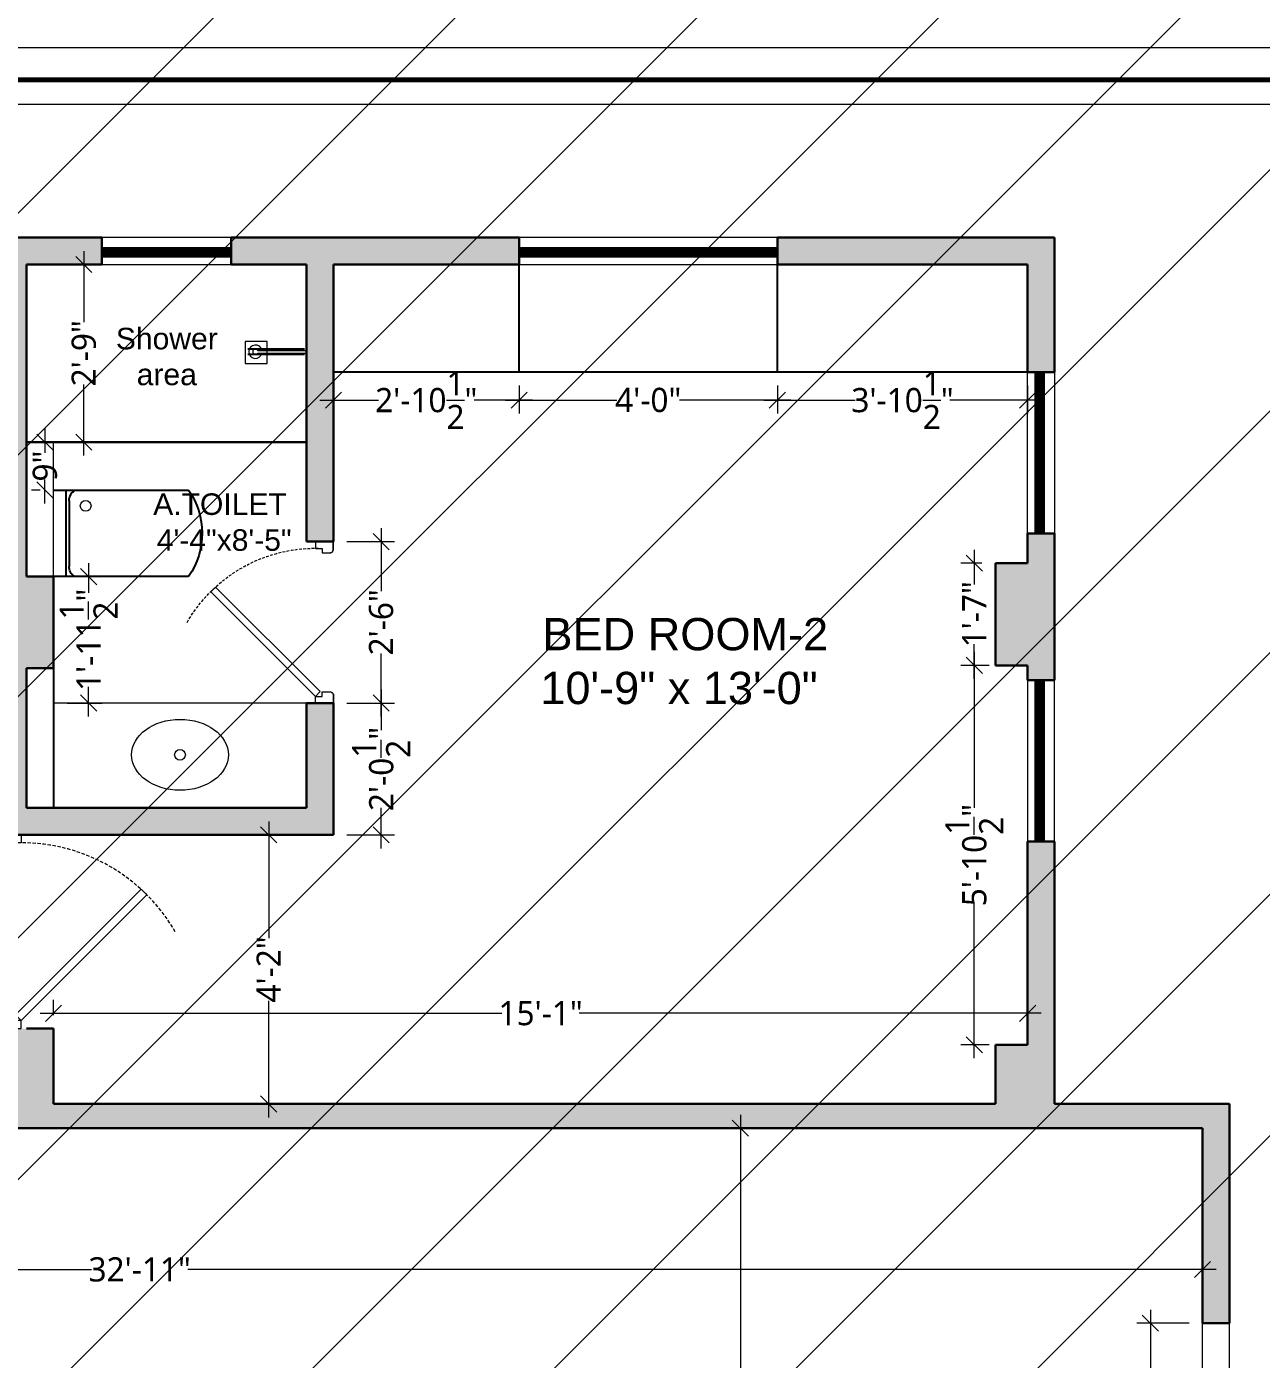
# Model space of a CAD drawing. Header units: inches. Extents: x -179 to 4134, y -2155 to 815.
# Drawn here: x 498.8 to 728.2, y 418.8 to 666.5 of the extents above; entities that cross this region are included whole.
import ezdxf

# ---------------------------------------------------------------- set-up
doc = ezdxf.new("R2010")
doc.units = ezdxf.units.IN
doc.header["$LTSCALE"] = 5
doc.linetypes.add('HIDDEN', pattern=[0.375, 0.25, -0.125])
for name, color, linetype, lineweight in [('DIM', 5, 'Continuous', 9), ('doors', 24, 'Continuous', 9), ('STEP', 25, 'Continuous', 15), ('text', 7, 'Continuous', 5), ('title', 7, 'Continuous', 5), ('wall', 7, 'Continuous', 30), ('wall hatch', 252, 'Continuous', 5), ('window', 162, 'Continuous', 9)]:
    doc.layers.add(name, color=color, linetype=linetype, lineweight=lineweight)
doc.layers.add('FURNITURE', color=8, linetype='Continuous')
doc.styles.add('irfan', font='trebuc.ttf')
doc.styles.add('KARUN', font='arial.ttf')
doc.dimstyles.new('IRFAN', dxfattribs={"dimtxt": 4.5, "dimasz": 3, "dimexe": 2.5, "dimexo": 2.5, "dimgap": 0.09, "dimtad": 0, "dimdec": 1, "dimzin": 3, "dimdsep": 46, "dimlunit": 4, "dimtxsty": 'irfan', "dimblk": 'OBLIQUE', "dimcen": 2, "dimdle": 2.5, "dimclrd": 251, "dimclre": 251, "dimclrt": 7, "dimadec": 0, "dimazin": 0, "dimtm": 1e-09, "dimtfac": 1, "dimtdec": 1, "dimtofl": 0, "dimtmove": 0, "dimatfit": 3, "dimfxl": 2, "dimtolj": 1, "dimtzin": 0, "dimlwd": 0, "dimlwe": -1, "dimarcsym": 0})

# ---------------------------------------------------------------- blocks, each defined once
blk = doc.blocks.new('d2')
at = {"layer": 'doors'}
blk.add_lwpolyline([(-25.9, 26.27), (-2.56, 2.94), (-1.5, 4), (-24.84, 27.34), (-25.9, 26.27)], dxfattribs=at)
blk.add_lwpolyline([(-36, 0), (-34, 0), (-36, 0), (-36, 4), (-34.5, 4), (-34.5, 2.5), (-33.5, 2.5), (-33.5, 0.5), (-33.62, 0.5), (-33.62, 0.38, -0.414214), (-33.88, 0.12), (-34, 0.12), (-34, 0)], format="xyb", dxfattribs=at)
blk.add_lwpolyline([(0, 4), (-1.5, 4), (-1.5, 2.5), (-2.5, 2.5), (-2.5, 0.5), (-2.38, 0.5), (-2.38, 0.38, 0.414214), (-2.12, 0.12), (-2, 0.12), (-2, 0), (0, 0), (-2, 0), (0, 0), (0, 4)], format="xyb", close=True, dxfattribs=at)
at = {"layer": 'doors', "color": 144, "linetype": 'HIDDEN', "ltscale": 0.5}
blk.add_arc((-1.5, 4), 33.03, 120, 182.6026, dxfattribs=at)
blk = doc.blocks.new('door')
at = {"layer": 'doors', "linetype": 'Continuous'}
blk.add_line((0, 0), (0, 0), dxfattribs=at)
at = {"layer": 'doors', "xscale": -1.166666666666717, "yscale": 1.166666666666717, "zscale": 1.166666666666717, "rotation": 270}
blk.add_blockref('d2', (0, 0), dxfattribs=at)
blk = doc.blocks.new('_Oblique')
at = {"color": 0, "linetype": 'ByBlock', "lineweight": -2}
blk.add_line((-0.5, -0.5), (0.5, 0.5), dxfattribs=at)
blk = doc.blocks.new('*D22')
at = {"layer": 'Defpoints', "color": 0, "ltscale": 0.25, "transparency": 16777216}
for p in [(638.25, 602.3), (684.75, 602.3), (638.25, 597.1)]:
    blk.add_point(p, dxfattribs=at)
at = {"layer": 'DIM', "color": 1, "ltscale": 0.25, "transparency": 16777216}
for p, q in [((638.25, 599.8), (638.25, 594.6)), ((684.75, 599.8), (684.75, 594.6))]:
    blk.add_line(p, q, dxfattribs=at)
at = {"layer": 'DIM', "color": 251, "lineweight": 0, "ltscale": 0.25, "transparency": 16777216}
for p, q in [((635.75, 597.1), (652.7, 597.1)), ((687.25, 597.1), (670.3, 597.1))]:
    blk.add_line(p, q, dxfattribs=at)
at = {"layer": 'DIM', "color": 251, "lineweight": 0, "ltscale": 0.25, "transparency": 16777216, "xscale": 3, "yscale": 3, "zscale": 3, "rotation": 180}
blk.add_blockref('_Oblique', (638.25, 597.1), dxfattribs=at)
at = {"layer": 'DIM', "color": 251, "lineweight": 0, "ltscale": 0.25, "transparency": 16777216, "xscale": 3, "yscale": 3, "zscale": 3}
blk.add_blockref('_Oblique', (684.75, 597.1), dxfattribs=at)
at = {"layer": 'DIM', "color": 1, "ltscale": 0.25, "transparency": 16777216, "insert": (661.5, 597.1), "char_height": 4.5, "attachment_point": 5, "style": 'irfan'}
blk.add_mtext('\\A1;3\'-10{\\H1x;\\S1/2;}"', dxfattribs=at)
blk = doc.blocks.new('*D23')
at = {"layer": 'Defpoints', "color": 0, "ltscale": 0.25, "transparency": 16777216}
for p in [(590.25, 602.3), (638.25, 602.3), (590.25, 597.1)]:
    blk.add_point(p, dxfattribs=at)
at = {"layer": 'DIM', "color": 1, "ltscale": 0.25, "transparency": 16777216}
for p, q in [((590.25, 599.8), (590.25, 594.6)), ((638.25, 599.8), (638.25, 594.6))]:
    blk.add_line(p, q, dxfattribs=at)
at = {"layer": 'DIM', "color": 251, "lineweight": 0, "ltscale": 0.25, "transparency": 16777216}
for p, q in [((587.75, 597.1), (608.42, 597.1)), ((640.75, 597.1), (620.08, 597.1))]:
    blk.add_line(p, q, dxfattribs=at)
at = {"layer": 'DIM', "color": 251, "lineweight": 0, "ltscale": 0.25, "transparency": 16777216, "xscale": 3, "yscale": 3, "zscale": 3, "rotation": 180}
blk.add_blockref('_Oblique', (590.25, 597.1), dxfattribs=at)
at = {"layer": 'DIM', "color": 251, "lineweight": 0, "ltscale": 0.25, "transparency": 16777216, "xscale": 3, "yscale": 3, "zscale": 3}
blk.add_blockref('_Oblique', (638.25, 597.1), dxfattribs=at)
at = {"layer": 'DIM', "color": 1, "ltscale": 0.25, "transparency": 16777216, "insert": (614.25, 597.1), "char_height": 4.5, "attachment_point": 5, "style": 'irfan'}
blk.add_mtext('\\A1;4\'-0"', dxfattribs=at)
blk = doc.blocks.new('*D24')
at = {"layer": 'Defpoints', "color": 0, "ltscale": 0.25, "transparency": 16777216}
for p in [(555.75, 602.3), (590.25, 602.3), (555.75, 597.1)]:
    blk.add_point(p, dxfattribs=at)
at = {"layer": 'DIM', "color": 1, "ltscale": 0.25, "transparency": 16777216}
for p, q in [((555.75, 599.8), (555.75, 594.6)), ((590.25, 599.8), (590.25, 594.6))]:
    blk.add_line(p, q, dxfattribs=at)
at = {"layer": 'DIM', "color": 251, "lineweight": 0, "ltscale": 0.25, "transparency": 16777216}
for p, q in [((553.25, 597.1), (564.12, 597.1)), ((592.75, 597.1), (581.88, 597.1))]:
    blk.add_line(p, q, dxfattribs=at)
at = {"layer": 'DIM', "color": 251, "lineweight": 0, "ltscale": 0.25, "transparency": 16777216, "xscale": 3, "yscale": 3, "zscale": 3, "rotation": 180}
blk.add_blockref('_Oblique', (555.75, 597.1), dxfattribs=at)
at = {"layer": 'DIM', "color": 251, "lineweight": 0, "ltscale": 0.25, "transparency": 16777216, "xscale": 3, "yscale": 3, "zscale": 3}
blk.add_blockref('_Oblique', (590.25, 597.1), dxfattribs=at)
at = {"layer": 'DIM', "color": 1, "ltscale": 0.25, "transparency": 16777216, "insert": (573, 597.1), "char_height": 4.5, "attachment_point": 5, "style": 'irfan'}
blk.add_mtext('\\A1;2\'-10{\\H1x;\\S1/2;}"', dxfattribs=at)
blk = doc.blocks.new('*D36')
at = {"layer": 'Defpoints', "color": 0, "ltscale": 0.25, "transparency": 16777216}
for p in [(542.96, 516.3), (542.96, 466.3), (543.72, 466.3)]:
    blk.add_point(p, dxfattribs=at)
at = {"layer": 'DIM', "color": 251, "lineweight": 0, "ltscale": 0.25, "transparency": 16777216}
for p, q in [((543.72, 518.8), (543.72, 497.12)), ((543.72, 463.8), (543.72, 485.47))]:
    blk.add_line(p, q, dxfattribs=at)
at = {"layer": 'DIM', "color": 1, "ltscale": 0.25, "transparency": 16777216}
for p, q in [((545.46, 516.3), (546.22, 516.3)), ((545.46, 466.3), (546.22, 466.3))]:
    blk.add_line(p, q, dxfattribs=at)
at = {"layer": 'DIM', "color": 251, "lineweight": 0, "ltscale": 0.25, "transparency": 16777216, "xscale": 3, "yscale": 3, "zscale": 3}
for p, rotation in [((543.72, 516.3), 90), ((543.72, 466.3), 270)]:
    blk.add_blockref('_Oblique', p, dxfattribs=dict(at, rotation=rotation))
at = {"layer": 'DIM', "color": 1, "ltscale": 0.25, "transparency": 16777216, "insert": (543.72, 491.3), "char_height": 4.5, "attachment_point": 5, "rotation": 90, "style": 'irfan'}
blk.add_mtext('\\A1;4\'-2"', dxfattribs=at)
blk = doc.blocks.new('*D37')
at = {"layer": 'Defpoints', "color": 0, "ltscale": 0.25, "transparency": 16777216}
for p in [(684.75, 483.15), (503.75, 480.3), (684.75, 480.3)]:
    blk.add_point(p, dxfattribs=at)
at = {"layer": 'DIM', "color": 1, "ltscale": 0.25, "transparency": 16777216}
for p, q in [((503.75, 482.8), (503.75, 485.65)), ((684.75, 482.8), (684.75, 485.65))]:
    blk.add_line(p, q, dxfattribs=at)
at = {"layer": 'DIM', "color": 251, "lineweight": 0, "ltscale": 0.25, "transparency": 16777216}
for p, q in [((501.25, 483.15), (587.06, 483.15)), ((687.25, 483.15), (601.44, 483.15))]:
    blk.add_line(p, q, dxfattribs=at)
at = {"layer": 'DIM', "color": 251, "lineweight": 0, "ltscale": 0.25, "transparency": 16777216, "xscale": 3, "yscale": 3, "zscale": 3, "rotation": 180}
blk.add_blockref('_Oblique', (503.75, 483.15), dxfattribs=at)
at = {"layer": 'DIM', "color": 251, "lineweight": 0, "ltscale": 0.25, "transparency": 16777216, "xscale": 3, "yscale": 3, "zscale": 3}
blk.add_blockref('_Oblique', (684.75, 483.15), dxfattribs=at)
at = {"layer": 'DIM', "color": 1, "ltscale": 0.25, "transparency": 16777216, "insert": (594.25, 483.15), "char_height": 4.5, "attachment_point": 5, "style": 'irfan'}
blk.add_mtext('\\A1;15\'-1"', dxfattribs=at)
blk = doc.blocks.new('*D38')
at = {"layer": 'Defpoints', "color": 0, "ltscale": 0.25, "transparency": 16777216}
for p in [(555.75, 540.8), (564.63, 540.8), (555.75, 516.3)]:
    blk.add_point(p, dxfattribs=at)
at = {"layer": 'DIM', "color": 251, "lineweight": 0, "ltscale": 0.25, "transparency": 16777216}
for p, q in [((564.63, 543.3), (564.63, 535.79)), ((564.63, 513.8), (564.63, 521.3))]:
    blk.add_line(p, q, dxfattribs=at)
at = {"layer": 'DIM', "color": 1, "ltscale": 0.25, "transparency": 16777216}
for p, q in [((558.25, 540.8), (567.13, 540.8)), ((558.25, 516.3), (567.13, 516.3))]:
    blk.add_line(p, q, dxfattribs=at)
at = {"layer": 'DIM', "color": 251, "lineweight": 0, "ltscale": 0.25, "transparency": 16777216, "xscale": 3, "yscale": 3, "zscale": 3}
for p, rotation in [((564.63, 540.8), 90), ((564.63, 516.3), 270)]:
    blk.add_blockref('_Oblique', p, dxfattribs=dict(at, rotation=rotation))
at = {"layer": 'DIM', "color": 1, "ltscale": 0.25, "transparency": 16777216, "insert": (564.63, 528.55), "char_height": 4.5, "attachment_point": 5, "rotation": 90, "style": 'irfan'}
blk.add_mtext('\\A1;2\'-0{\\H1x;\\S1/2;}"', dxfattribs=at)
blk = doc.blocks.new('*D39')
at = {"layer": 'Defpoints', "color": 0, "ltscale": 0.25, "transparency": 16777216}
for p in [(555.75, 570.8), (564.63, 570.8), (555.75, 540.8)]:
    blk.add_point(p, dxfattribs=at)
at = {"layer": 'DIM', "color": 251, "lineweight": 0, "ltscale": 0.25, "transparency": 16777216}
for p, q in [((564.63, 573.3), (564.63, 561.57)), ((564.63, 538.3), (564.63, 550.02))]:
    blk.add_line(p, q, dxfattribs=at)
at = {"layer": 'DIM', "color": 1, "ltscale": 0.25, "transparency": 16777216}
for p, q in [((558.25, 570.8), (567.13, 570.8)), ((558.25, 540.8), (567.13, 540.8))]:
    blk.add_line(p, q, dxfattribs=at)
at = {"layer": 'DIM', "color": 251, "lineweight": 0, "ltscale": 0.25, "transparency": 16777216, "xscale": 3, "yscale": 3, "zscale": 3}
for p, rotation in [((564.63, 570.8), 90), ((564.63, 540.8), 270)]:
    blk.add_blockref('_Oblique', p, dxfattribs=dict(at, rotation=rotation))
at = {"layer": 'DIM', "color": 1, "ltscale": 0.25, "transparency": 16777216, "insert": (564.63, 555.8), "char_height": 4.5, "attachment_point": 5, "rotation": 90, "style": 'irfan'}
blk.add_mtext('\\A1;2\'-6"', dxfattribs=at)
blk = doc.blocks.new('*D48')
at = {"layer": 'Defpoints', "color": 0, "ltscale": 0.25, "transparency": 16777216}
for p in [(322.25, 435.53), (322.25, 422.18), (717.25, 422.18)]:
    blk.add_point(p, dxfattribs=at)
at = {"layer": 'DIM', "color": 1, "ltscale": 0.25, "transparency": 16777216}
for p, q in [((322.25, 424.68), (322.25, 438.03)), ((717.25, 424.68), (717.25, 438.03))]:
    blk.add_line(p, q, dxfattribs=at)
at = {"layer": 'DIM', "color": 251, "lineweight": 0, "ltscale": 0.25, "transparency": 16777216}
for p, q in [((319.75, 435.53), (510.79, 435.53)), ((719.75, 435.53), (528.71, 435.53))]:
    blk.add_line(p, q, dxfattribs=at)
at = {"layer": 'DIM', "color": 251, "lineweight": 0, "ltscale": 0.25, "transparency": 16777216, "xscale": 3, "yscale": 3, "zscale": 3, "rotation": 180.0000000000001}
blk.add_blockref('_Oblique', (322.25, 435.53), dxfattribs=at)
at = {"layer": 'DIM', "color": 251, "lineweight": 0, "ltscale": 0.25, "transparency": 16777216, "xscale": 3, "yscale": 3, "zscale": 3}
blk.add_blockref('_Oblique', (717.25, 435.53), dxfattribs=at)
at = {"layer": 'DIM', "color": 1, "ltscale": 0.25, "transparency": 16777216, "insert": (519.75, 435.53), "char_height": 4.5, "attachment_point": 5, "style": 'irfan'}
blk.add_mtext('\\A1;32\'-11"', dxfattribs=at)
blk = doc.blocks.new('*D49')
at = {"layer": 'Defpoints', "color": 0, "ltscale": 0.25, "transparency": 16777216}
for p in [(707.55, 425.55), (717.25, 425.55), (717.25, 343.55)]:
    blk.add_point(p, dxfattribs=at)
at = {"layer": 'DIM', "color": 251, "lineweight": 0, "ltscale": 0.25, "transparency": 16777216}
for p, q in [((707.55, 428.05), (707.55, 391.91)), ((707.55, 341.05), (707.55, 377.18))]:
    blk.add_line(p, q, dxfattribs=at)
at = {"layer": 'DIM', "color": 1, "ltscale": 0.25, "transparency": 16777216}
for p, q in [((714.75, 425.55), (705.05, 425.55)), ((714.75, 343.55), (705.05, 343.55))]:
    blk.add_line(p, q, dxfattribs=at)
at = {"layer": 'DIM', "color": 251, "lineweight": 0, "ltscale": 0.25, "transparency": 16777216, "xscale": 3, "yscale": 3, "zscale": 3}
for p, rotation in [((707.55, 425.55), 90), ((707.55, 343.55), 270)]:
    blk.add_blockref('_Oblique', p, dxfattribs=dict(at, rotation=rotation))
at = {"layer": 'DIM', "color": 1, "ltscale": 0.25, "transparency": 16777216, "insert": (707.55, 384.55), "char_height": 4.5, "attachment_point": 5, "rotation": 90, "style": 'irfan'}
blk.add_mtext('\\A1;6\'-10"', dxfattribs=at)
blk = doc.blocks.new('*D50')
at = {"layer": 'Defpoints', "color": 0, "ltscale": 0.25, "transparency": 16777216}
for p in [(674.83, 547.8), (680.12, 547.8), (680.12, 477.3)]:
    blk.add_point(p, dxfattribs=at)
at = {"layer": 'DIM', "color": 251, "lineweight": 0, "ltscale": 0.25, "transparency": 16777216}
for p, q in [((674.83, 550.3), (674.83, 521.31)), ((674.83, 474.8), (674.83, 503.78))]:
    blk.add_line(p, q, dxfattribs=at)
at = {"layer": 'DIM', "color": 1, "ltscale": 0.25, "transparency": 16777216}
for p, q in [((677.62, 547.8), (672.33, 547.8)), ((677.62, 477.3), (672.33, 477.3))]:
    blk.add_line(p, q, dxfattribs=at)
at = {"layer": 'DIM', "color": 251, "lineweight": 0, "ltscale": 0.25, "transparency": 16777216, "xscale": 3, "yscale": 3, "zscale": 3}
for p, rotation in [((674.83, 547.8), 90), ((674.83, 477.3), 270)]:
    blk.add_blockref('_Oblique', p, dxfattribs=dict(at, rotation=rotation))
at = {"layer": 'DIM', "color": 1, "ltscale": 0.25, "transparency": 16777216, "insert": (674.83, 512.55), "char_height": 4.5, "attachment_point": 5, "rotation": 90, "style": 'irfan'}
blk.add_mtext('\\A1;5\'-10{\\H1x;\\S1/2;}"', dxfattribs=at)
blk = doc.blocks.new('*D51')
at = {"layer": 'Defpoints', "color": 0, "ltscale": 0.25, "transparency": 16777216}
for p in [(674.83, 566.8), (678.75, 566.8), (680.12, 547.8)]:
    blk.add_point(p, dxfattribs=at)
at = {"layer": 'DIM', "color": 251, "lineweight": 0, "ltscale": 0.25, "transparency": 16777216}
for p, q in [((674.83, 569.3), (674.83, 562.86)), ((674.83, 545.3), (674.83, 551.73))]:
    blk.add_line(p, q, dxfattribs=at)
at = {"layer": 'DIM', "color": 1, "ltscale": 0.25, "transparency": 16777216}
for p, q in [((676.25, 566.8), (672.33, 566.8)), ((677.62, 547.8), (672.33, 547.8))]:
    blk.add_line(p, q, dxfattribs=at)
at = {"layer": 'DIM', "color": 251, "lineweight": 0, "ltscale": 0.25, "transparency": 16777216, "xscale": 3, "yscale": 3, "zscale": 3}
for p, rotation in [((674.83, 566.8), 90), ((674.83, 547.8), 270)]:
    blk.add_blockref('_Oblique', p, dxfattribs=dict(at, rotation=rotation))
at = {"layer": 'DIM', "color": 1, "ltscale": 0.25, "transparency": 16777216, "insert": (674.83, 557.3), "char_height": 4.5, "attachment_point": 5, "rotation": 90, "style": 'irfan'}
blk.add_mtext('\\A1;1\'-7"', dxfattribs=at)
blk = doc.blocks.new('*D80')
at = {"color": 251, "lineweight": 0, "ltscale": 0.25, "transparency": 16777216}
for p, q in [((509.38, 624.8), (509.38, 611.57)), ((509.38, 586.8), (509.38, 600.02))]:
    blk.add_line(p, q, dxfattribs=at)
at = {"color": 251, "ltscale": 0.25, "transparency": 16777216}
for p, q in [((501.25, 622.3), (511.88, 622.3)), ((501.25, 589.3), (511.88, 589.3))]:
    blk.add_line(p, q, dxfattribs=at)
at = {"layer": 'Defpoints', "color": 0, "ltscale": 0.25, "transparency": 16777216}
for p in [(498.75, 622.3), (498.75, 589.3), (509.38, 589.3)]:
    blk.add_point(p, dxfattribs=at)
at = {"color": 251, "lineweight": 0, "ltscale": 0.25, "transparency": 16777216, "xscale": 3, "yscale": 3, "zscale": 3}
for p, rotation in [((509.38, 622.3), 90), ((509.38, 589.3), 270)]:
    blk.add_blockref('_Oblique', p, dxfattribs=dict(at, rotation=rotation))
at = {"color": 7, "ltscale": 0.25, "transparency": 16777216, "insert": (509.38, 605.8), "char_height": 4.5, "attachment_point": 5, "rotation": 90, "style": 'irfan'}
blk.add_mtext('\\A1;2\'-9"', dxfattribs=at)
blk = doc.blocks.new('*D82')
at = {"layer": 'Defpoints', "color": 0, "transparency": 16777216}
for p in [(717.25, 461.8), (631.37, 307.3), (717.25, 307.3)]:
    blk.add_point(p, dxfattribs=at)
at = {"layer": 'DIM', "color": 251, "lineweight": 0, "ltscale": 0.25, "transparency": 16777216}
for p, q in [((631.37, 464.3), (631.37, 394.9)), ((631.37, 304.8), (631.37, 374.19))]:
    blk.add_line(p, q, dxfattribs=at)
at = {"layer": 'DIM', "color": 251, "ltscale": 0.25, "transparency": 16777216}
for p, q in [((714.75, 461.8), (628.87, 461.8)), ((714.75, 307.3), (628.87, 307.3))]:
    blk.add_line(p, q, dxfattribs=at)
at = {"layer": 'DIM', "color": 251, "linetype": 'ByBlock', "lineweight": 0, "transparency": 16777216, "xscale": 3, "yscale": 3, "zscale": 3}
for p, rotation in [((631.37, 461.8), 90), ((631.37, 307.3), 270)]:
    blk.add_blockref('_Oblique', p, dxfattribs=dict(at, rotation=rotation))
at = {"layer": 'DIM', "color": 7, "ltscale": 0.25, "transparency": 16777216, "insert": (631.37, 384.55), "char_height": 4.5, "attachment_point": 5, "rotation": 90, "style": 'irfan'}
blk.add_mtext('\\A1;12\'-10{\\H1.000000x;\\S1/2;}"', dxfattribs=at)
blk = doc.blocks.new('x-SHR_02_Second Floor_layout$0$A$C512C20E9')
for p, q in [((-177.5, 0), (-177.5, -556.3)), ((-177.5, -51.1, 0), (179.5, -51.1, 0)), ((179.5, -556.3), (179.5, 0)), ((-133.1, -63.9, 0), (137.4, -63.9, 0))]:
    blk.add_line(p, q)
for centre, radius, start, end in [((-133.1, -115), 51.1, 90, 150.2044), ((137.4, -115), 51.1, 34.5291, 90), ((1, -300.6), 311.9, 235.0794, 304.9068)]:
    blk.add_arc(centre, radius, start, end)
blk = doc.blocks.new('*D180')
at = {"layer": 'Defpoints', "color": 0, "transparency": 16777216}
for p in [(503.75, 589.3), (502.15, 580.39), (503.75, 580.39)]:
    blk.add_point(p, dxfattribs=at)
at = {"layer": 'STEP', "color": 251, "lineweight": 0, "ltscale": 0.25, "transparency": 16777216}
for p, q in [((502.15, 591.8), (502.15, 587.33)), ((502.15, 577.89), (502.15, 582.35))]:
    blk.add_line(p, q, dxfattribs=at)
at = {"layer": 'STEP', "color": 251, "ltscale": 0.25, "transparency": 16777216}
for p, q in [((501.25, 589.3), (499.65, 589.3)), ((501.25, 580.39), (499.65, 580.39))]:
    blk.add_line(p, q, dxfattribs=at)
at = {"layer": 'STEP', "color": 251, "linetype": 'ByBlock', "lineweight": 0, "transparency": 16777216, "xscale": 3, "yscale": 3, "zscale": 3}
for p, rotation in [((502.15, 589.3), 90), ((502.15, 580.39), 270)]:
    blk.add_blockref('_Oblique', p, dxfattribs=dict(at, rotation=rotation))
at = {"layer": 'STEP', "color": 7, "ltscale": 0.25, "transparency": 16777216, "insert": (502.15, 584.84), "char_height": 4.5, "attachment_point": 5, "rotation": 90, "style": 'irfan'}
blk.add_mtext('\\A1;9"', dxfattribs=at)
blk = doc.blocks.new('*D181')
at = {"layer": 'Defpoints', "color": 0, "transparency": 16777216}
for p in [(503.75, 564.3), (503.75, 540.8), (510.26, 540.8)]:
    blk.add_point(p, dxfattribs=at)
at = {"layer": 'STEP', "color": 251, "lineweight": 0, "ltscale": 0.25, "transparency": 16777216}
for p, q in [((510.26, 566.8), (510.26, 561.27)), ((510.26, 538.3), (510.26, 543.82))]:
    blk.add_line(p, q, dxfattribs=at)
at = {"layer": 'STEP', "color": 251, "ltscale": 0.25, "transparency": 16777216}
for p, q in [((506.25, 564.3), (512.76, 564.3)), ((506.25, 540.8), (512.76, 540.8))]:
    blk.add_line(p, q, dxfattribs=at)
at = {"layer": 'STEP', "color": 251, "linetype": 'ByBlock', "lineweight": 0, "transparency": 16777216, "xscale": 3, "yscale": 3, "zscale": 3}
for p, rotation in [((510.26, 564.3), 90), ((510.26, 540.8), 270)]:
    blk.add_blockref('_Oblique', p, dxfattribs=dict(at, rotation=rotation))
at = {"layer": 'STEP', "color": 7, "ltscale": 0.25, "transparency": 16777216, "insert": (510.26, 552.55), "char_height": 4.5, "attachment_point": 5, "rotation": 90, "style": 'irfan'}
blk.add_mtext('\\A1;1\'-11{\\H1.000000x;\\S1/2;}"', dxfattribs=at)

msp = doc.modelspace()

# ---------------------------------------------------------------- hatches: boundary and pattern name
at = {"lineweight": 15, "ltscale": 0.25, "transparency": 33554687}
h = msp.add_hatch(dxfattribs=at)
h.set_pattern_fill('ANSI31', color=256, scale=10)
h.paths.add_polyline_path([(-179.41, 814.5), (2097.9, 814.5), (2097.9, -2154.98), (-179.41, -2154.98)])
at = {"layer": 'wall hatch', "ltscale": 0.25}
h = msp.add_hatch(color=256, dxfattribs=at)
h.dxf.hatch_style = 1
h.paths.add_polyline_path([(512.75, 627.3), (411.25, 627.3), (411.25, 622.3), (493.75, 622.3), (493.75, 516.3), (555.75, 516.3), (555.75, 540.8), (550.75, 540.8), (550.75, 521.3), (498.75, 521.3), (498.75, 547.3), (503.75, 547.3), (503.75, 564.3), (498.75, 564.3), (498.75, 622.3), (512.75, 622.3)])
h = msp.add_hatch(color=256, dxfattribs=at)
h.dxf.hatch_style = 1
h.paths.add_polyline_path([(590.25, 627.3), (536.75, 627.3), (536.75, 622.3), (550.75, 622.3), (550.75, 570.8), (555.75, 570.8), (555.75, 622.3), (590.25, 622.3)])
h = msp.add_hatch(color=256, dxfattribs=at)
h.dxf.hatch_style = 1
h.paths.add_polyline_path([(689.75, 627.3), (638.25, 627.3), (638.25, 622.3), (684.75, 622.3), (684.75, 602.3), (689.75, 602.3)])
h = msp.add_hatch(color=256, dxfattribs=at)
h.dxf.hatch_style = 1
h.paths.add_polyline_path([(689.75, 572.3), (684.75, 572.3), (684.75, 566.8), (678.75, 566.8), (678.75, 547.8), (684.75, 547.8), (684.75, 545.05), (689.75, 545.05)])
h = msp.add_hatch(color=256, dxfattribs=at)
h.dxf.hatch_style = 1
h.paths.add_polyline_path([(503.75, 480.3), (498.75, 480.3), (493.75, 480.3), (493.75, 461.8), (626.75, 461.8), (717.25, 461.8), (717.25, 431.55), (717.25, 425.55), (722.25, 425.55), (722.25, 466.3), (689.75, 466.3), (689.75, 515.05), (684.75, 515.05), (684.75, 477.3), (678.75, 477.3), (678.75, 466.3), (503.75, 466.3)])

# ---------------------------------------------------------------- linework, layer by layer
at = {"color": 25, "ltscale": 0.25}
for p, q in [((498.75, 589.3), (522.75, 589.3)), ((503.75, 547.3), (503.75, 557.3)), ((503.75, 547.3), (503.75, 521.3))]:
    msp.add_line(p, q, dxfattribs=at)
at = {"layer": 'FURNITURE'}
for p, q in [((550.35, 606.58), (539.82, 606.58)), ((550.35, 605.58), (539.82, 605.58))]:
    msp.add_line(p, q, dxfattribs=at)
at = {"layer": 'FURNITURE', "lineweight": 15}
for p, q in [((541.69, 605.81), (550.75, 605.81)), ((541.71, 606.34), (550.75, 606.34))]:
    msp.add_line(p, q, dxfattribs=at)
msp.add_lwpolyline([(539.33, 608), (539.33, 603.9), (543.42, 603.9), (543.42, 608)], close=True, dxfattribs=at)
at = {"layer": 'FURNITURE', "lineweight": 5}
for centre in [(509.71, 577.44), (527.25, 531.18)]:
    msp.add_circle(centre, 1, dxfattribs=at)
at = {"layer": 'FURNITURE', "lineweight": 15}
for radius, start, end in [(1.25, 11.6094, 346.9221), (0.51, 29.4787, 326.4044)]:
    msp.add_arc((541.26, 606.09), radius, start, end, dxfattribs=at)
at = {"layer": 'FURNITURE', "lineweight": 5}
msp.add_ellipse((527.25, 531.18), major_axis=(-9, 0), ratio=0.731859, dxfattribs=at)
at = {"layer": 'STEP', "ltscale": 0.25}
for p, q in [((503.75, 564.3), (503.75, 589.3)), ((550.75, 540.8), (503.75, 540.8))]:
    msp.add_line(p, q, dxfattribs=at)
at = {"layer": 'title'}
for points in [[(915.51, 44.55), (915.51, 662.54), (41.49, 662.54), (41.49, 44.55)], [(904.99, 652.02), (52.01, 652.02), (52.01, 56.44), (904.99, 56.44)]]:
    msp.add_lwpolyline(points, close=True, dxfattribs=at)
at = {"layer": 'title', "color": 7, "linetype": 'Continuous', "const_width": 0.902}
msp.add_lwpolyline([(909.57, 656.61), (47.42, 656.61), (47.42, 50.48), (909.57, 50.48)], close=True, dxfattribs=at)
at = {"layer": 'wall', "ltscale": 0.25}
for p, q in [((512.75, 627.3), (411.25, 627.3)), ((512.75, 622.3), (512.75, 627.3)), ((590.25, 627.3), (536.75, 627.3)), ((536.75, 622.3), (536.75, 627.3)), ((590.25, 622.3), (590.25, 627.3)), ((689.75, 627.3), (638.25, 627.3)), ((638.25, 622.3), (638.25, 627.3)), ((689.75, 602.3), (689.75, 627.3)), ((498.75, 564.3), (498.75, 622.3)), ((512.75, 622.3), (498.75, 622.3)), ((550.75, 622.3), (536.75, 622.3)), ((550.75, 570.8), (550.75, 622.3)), ((555.75, 570.8), (555.75, 622.3)), ((590.25, 622.3), (555.75, 622.3)), ((684.75, 622.3), (638.25, 622.3)), ((684.75, 602.3), (684.75, 622.3)), ((684.75, 602.3), (689.75, 602.3)), ((684.75, 566.8), (684.75, 572.3)), ((684.75, 572.3), (689.75, 572.3)), ((689.75, 545.05), (689.75, 572.3)), ((555.75, 570.8), (550.75, 570.8)), ((678.75, 547.8), (678.75, 566.8)), ((684.75, 566.8), (678.75, 566.8)), ((503.75, 564.3), (498.75, 564.3)), ((503.75, 547.3), (503.75, 564.3)), ((684.75, 547.8), (678.75, 547.8)), ((684.75, 545.05), (684.75, 547.8)), ((498.75, 521.3), (498.75, 547.3)), ((503.75, 547.3), (498.75, 547.3)), ((684.75, 545.05), (689.75, 545.05)), ((550.75, 521.3), (550.75, 540.8)), ((555.75, 540.8), (550.75, 540.8)), ((555.75, 516.3), (555.75, 540.8)), ((550.75, 521.3), (498.75, 521.3)), ((555.75, 516.3), (493.75, 516.3)), ((684.75, 477.3), (684.75, 515.05)), ((684.75, 515.05), (689.75, 515.05)), ((689.75, 466.3), (689.75, 515.05)), ((503.75, 480.3), (498.75, 480.3)), ((503.75, 466.3), (503.75, 480.3)), ((678.75, 466.3), (678.75, 477.3)), ((684.75, 477.3), (678.75, 477.3)), ((678.75, 466.3), (503.75, 466.3)), ((722.25, 466.3), (689.75, 466.3)), ((722.25, 425.55), (722.25, 466.3)), ((626.75, 461.8), (493.75, 461.8)), ((717.25, 461.8), (626.75, 461.8)), ((717.25, 431.55), (717.25, 461.8)), ((717.25, 425.55), (717.25, 431.55)), ((722.25, 425.55), (717.25, 425.55))]:
    msp.add_line(p, q, dxfattribs=at)
at = {"layer": 'wall', "color": 25, "lineweight": -2, "ltscale": 0.25}
for p, q in [((590.25, 602.3), (590.25, 622.3)), ((638.25, 602.3), (638.25, 622.3)), ((684.75, 602.3), (555.75, 602.3))]:
    msp.add_line(p, q, dxfattribs=at)
at = {"layer": 'wall', "color": 251, "ltscale": 0.25}
msp.add_line((550.75, 589.3), (498.75, 589.3), dxfattribs=at)
at = {"layer": 'window', "color": 29, "ltscale": 0.25}
for p, q in [((536.75, 627.3), (512.75, 627.3)), ((638.25, 627.3), (590.25, 627.3)), ((512.75, 622.3), (536.75, 622.3)), ((590.25, 622.3), (638.25, 622.3)), ((684.75, 572.3), (684.75, 602.3)), ((689.75, 602.3), (689.75, 572.3)), ((684.75, 545.05), (684.75, 515.05)), ((689.75, 515.05), (689.75, 545.05))]:
    msp.add_line(p, q, dxfattribs=at)
at = {"layer": 'window', "color": 7, "ltscale": 0.25}
for p, q in [((717.25, 343.55), (717.25, 425.55)), ((722.25, 343.55), (722.25, 425.55))]:
    msp.add_line(p, q, dxfattribs=at)
at = {"layer": 'window', "color": 5, "ltscale": 0.25, "const_width": 2}
for points in [[(536.75, 624.55), (512.75, 624.55)], [(638.25, 624.55), (590.25, 624.55)], [(687, 602.3), (687, 572.3)], [(687, 515.05), (687, 545.05)]]:
    msp.add_lwpolyline(points, dxfattribs=at)

# ---------------------------------------------------------------- block references
at = {"layer": 'doors', "linetype": 'ByBlock', "lineweight": 0}
for p, xscale, yscale, zscale, rotation in [((555.75, 540.8), 0.7142857142856247, 0.7142857142856247, 0.7142857142856247, 180.040571079302), ((493.75, 480.3), -0.8571428571562606, 0.8571428571562606, 0.8571428571562606, 180)]:
    msp.add_blockref('door', p, dxfattribs=dict(at, xscale=xscale, yscale=yscale, zscale=zscale, rotation=rotation))
at = {"layer": 'FURNITURE', "lineweight": 5, "xscale": -0.04507042253521127, "yscale": 0.04507042253521127, "zscale": 0.04507042253521127, "rotation": 89.99999999999994}
msp.add_blockref('x-SHR_02_Second Floor_layout$0$A$C512C20E9', (503.75, 572.39), dxfattribs=at)

# ---------------------------------------------------------------- texts
at = {"layer": 'text', "color": 251, "lineweight": 25, "insert": (539.09, 599.81), "char_height": 4, "width": 28.5948, "attachment_point": 9, "style": 'KARUN'}
msp.add_mtext('\\A1;\\pxqc,t10;Shower \\Parea', dxfattribs=at)
at = {"layer": 'text', "lineweight": 25, "attachment_point": 9, "style": 'KARUN'}
for s, insert, char_height, width in [('\\A1;\\pxqc,t10;A.TOILET\\P 4\'-4"x8\'-5"', (571.63, 569.04), 4, 73.8995), ('\\A1;\\pxqc,t7,10; BED ROOM-2\\P10\'-9" x 13\'-0"', (651.64, 540.52), 6, 63.3424)]:
    msp.add_mtext(s, dxfattribs=dict(at, insert=insert, char_height=char_height, width=width))

# ---------------------------------------------------------------- dimensions: what is measured, and where the dimension line sits
at = {"color": 25, "ltscale": 0.25}
dim = msp.add_linear_dim(base=(509.38, 589.3), p1=(498.75, 622.3), p2=(498.75, 589.3), angle=90, dimstyle='IRFAN', override={"dimpost": '\\X'}, dxfattribs=at)
dim.commit()
dim.dimension.update_dxf_attribs({"geometry": '*D80', "text_midpoint": (509.38, 605.8)})
at = {"layer": 'DIM', "ltscale": 0.25}
for base, p1, p2, picture, middle in [((555.75, 597.1), (590.25, 602.3), (555.75, 602.3), '*D24', (573, 597.1)), ((590.25, 597.1), (638.25, 602.3), (590.25, 602.3), '*D23', (614.25, 597.1))]:
    dim = msp.add_linear_dim(base=base, p1=p1, p2=p2, dimstyle='IRFAN', override={"dimpost": '\\X', "dimclre": 1, "dimclrt": 1}, dxfattribs=at)
    dim.commit()
    dim.dimension.update_dxf_attribs({"geometry": picture, "text_midpoint": middle})
for p1, p2, distance, picture, middle in [((684.75, 602.3), (638.25, 602.3), 5.2, '*D22', (661.5, 597.1)), ((680.12, 477.3), (680.12, 547.8), 5.3, '*D50', (674.83, 512.55)), ((555.75, 516.3), (555.75, 540.8), -8.88, '*D38', (564.63, 528.55)), ((542.96, 516.3), (542.96, 466.3), 0.77, '*D36', (543.72, 491.3)), ((503.75, 480.3), (684.75, 480.3), 2.86, '*D37', (594.25, 483.15)), ((717.25, 343.55), (717.25, 425.55), 9.7, '*D49', (707.55, 384.55))]:
    dim = msp.add_aligned_dim(p1=p1, p2=p2, distance=distance, dimstyle='IRFAN', override={"dimpost": '\\X', "dimclre": 1, "dimclrt": 1}, dxfattribs=at)
    dim.commit()
    dim.dimension.update_dxf_attribs({"geometry": picture, "text_midpoint": middle})
for base, p1, p2, picture, middle in [((564.63, 570.8), (555.75, 540.8), (555.75, 570.8), '*D39', (564.63, 555.8)), ((674.83, 566.8), (680.12, 547.8), (678.75, 566.8), '*D51', (674.83, 557.3))]:
    dim = msp.add_linear_dim(base=base, p1=p1, p2=p2, angle=270, dimstyle='IRFAN', override={"dimpost": '\\X', "dimclre": 1, "dimclrt": 1, "dimtmove": 1}, dxfattribs=at)
    dim.commit()
    dim.dimension.update_dxf_attribs({"geometry": picture, "text_midpoint": middle})
at = {"layer": 'DIM', "color": 25, "ltscale": 0.25}
dim = msp.add_linear_dim(base=(631.37, 307.3), p1=(717.25, 461.8), p2=(717.25, 307.3), angle=90, dimstyle='IRFAN', override={"dimpost": '\\X'}, dxfattribs=at)
dim.commit()
dim.dimension.update_dxf_attribs({"geometry": '*D82', "text_midpoint": (631.37, 384.55)})
at = {"layer": 'DIM', "ltscale": 0.25}
dim = msp.add_linear_dim(base=(322.25, 435.53), p1=(717.25, 422.18), p2=(322.25, 422.18), angle=180, dimstyle='IRFAN', override={"dimpost": '\\X', "dimclre": 1, "dimclrt": 1}, dxfattribs=at)
dim.commit()
dim.dimension.update_dxf_attribs({"geometry": '*D48', "text_midpoint": (519.75, 435.53), "dimtype": 161})
at = {"layer": 'STEP', "ltscale": 0.25}
for base, p1, p2, picture, middle in [((502.15, 580.39), (503.75, 589.3), (503.75, 580.39), '*D180', (502.15, 584.84)), ((510.26, 540.8), (503.75, 564.3), (503.75, 540.8), '*D181', (510.26, 552.55))]:
    dim = msp.add_linear_dim(base=base, p1=p1, p2=p2, angle=90, dimstyle='IRFAN', override={"dimpost": '\\X'}, dxfattribs=at)
    dim.commit()
    dim.dimension.update_dxf_attribs({"geometry": picture, "text_midpoint": middle})

doc.saveas('drawing.dxf')
